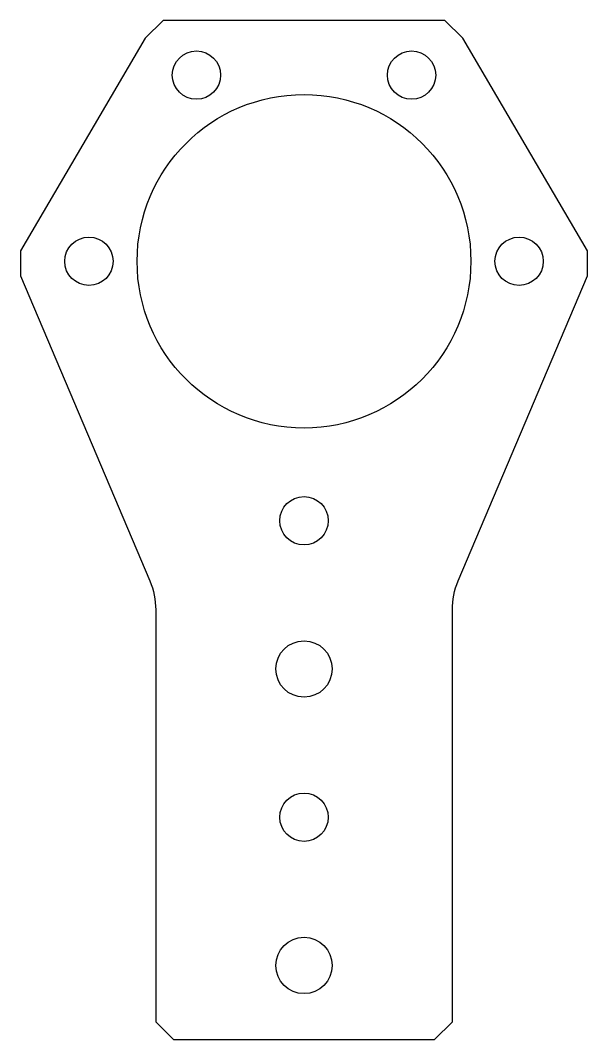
# Model space of a CAD drawing. Header units: inches. Extents: x -0.48 to 1.43, y -3.44 to 0.
import ezdxf

# ---------------------------------------------------------------- set-up
doc = ezdxf.new("R2010")
doc.units = ezdxf.units.IN
doc.header["$MEASUREMENT"] = 0

msp = doc.modelspace()

# ---------------------------------------------------------------- linework, layer by layer
msp.add_lwpolyline([(-0.0248, -1.9883), (-0.0248, -3.3774), (0.0353, -3.4375), (0.9151, -3.4375), (0.9752, -3.3774), (0.9752, -1.9883, -0.100576), (0.995, -1.8907), (1.4312, -0.8619), (1.4312, -0.7769), (1.0105, -0.0601), (0.9504, 0), (0, 0), (-0.0601, -0.0601), (-0.4808, -0.7769), (-0.4808, -0.8619), (-0.0447, -1.8907, -0.100576)], format="xyb", close=True)
for centre, radius in [((0.1127, -0.1846), 0.0815), ((0.8377, -0.1846), 0.0815), ((0.4752, -0.8125), 0.5625), ((-0.2498, -0.8125), 0.0815), ((1.2002, -0.8125), 0.0815), ((0.4752, -1.6875), 0.0815), ((0.4752, -2.1875), 0.095), ((0.4752, -2.6875), 0.0815), ((0.4752, -3.1875), 0.095)]:
    msp.add_circle(centre, radius)

doc.saveas('drawing.dxf')
